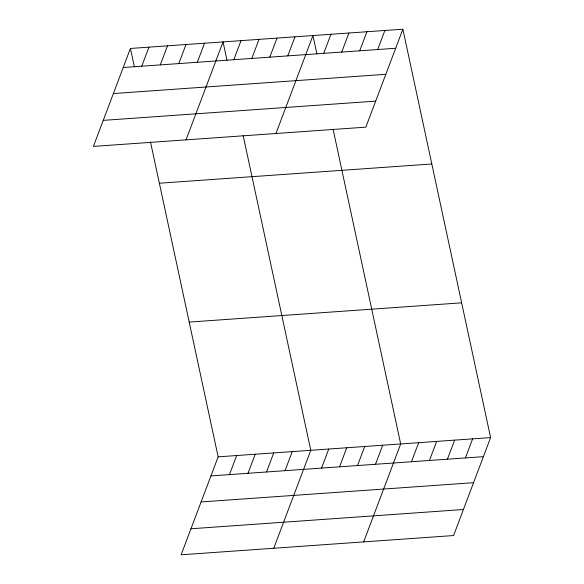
<?xml version="1.0" encoding="UTF-8"?>
<svg xmlns="http://www.w3.org/2000/svg" width="584" height="584" viewBox="0 0 584 584"><rect width="100%" height="100%" fill="white"/><g stroke="black" fill="none" stroke-linecap="round" stroke-linejoin="round"><path stroke-width="0.88" d="M130.422 48.457L93.403 146.409L365.854 127.151L402.872 29.2L130.422 48.457L134.364 66.831M141.744 66.211L148.942 47.143M160.272 64.897L167.469 45.837M178.792 63.59L185.997 44.53M197.319 62.284L204.524 43.216M186.04 139.861L223.052 41.909L227.001 60.283M233.826 59.699L241.031 40.639M251.813 58.429L259.019 39.369M269.793 57.159L276.998 38.099M287.773 55.889L294.978 36.828M275.947 133.502L312.958 35.551L316.908 53.932M323.74 53.348L330.945 34.281M341.72 52.078L348.925 33.011M359.7 50.808L366.905 31.74M150.533 142.095L218.146 456.849L181.128 554.8L453.578 535.543L490.596 437.591L402.872 29.2M377.68 49.538L384.885 30.47M229.468 474.602L236.673 455.542M247.996 473.296L255.193 454.228M266.523 471.989L273.721 452.921M285.043 470.675L292.248 451.614M273.765 548.252L310.776 450.3L243.163 135.546M321.558 468.098L328.755 449.03M339.538 466.828L346.743 447.76M357.517 465.558L364.723 446.49M375.497 464.28L382.702 445.22M363.671 541.901L400.682 443.95L333.077 129.195M411.464 461.74L418.67 442.679M429.444 460.469L436.649 441.409M447.424 459.199L454.629 440.139M465.411 457.929L472.609 438.869M123.217 67.518L395.667 48.26M113.376 93.549L385.827 74.299M103.244 120.37L375.694 101.12M159.366 183.223L431.817 163.973M189.194 322.083L461.645 302.826M218.146 456.849L490.596 437.591M210.941 475.916L483.391 456.659M201.1 501.948L473.551 482.691M190.968 528.768L463.419 509.511"/></g></svg>
